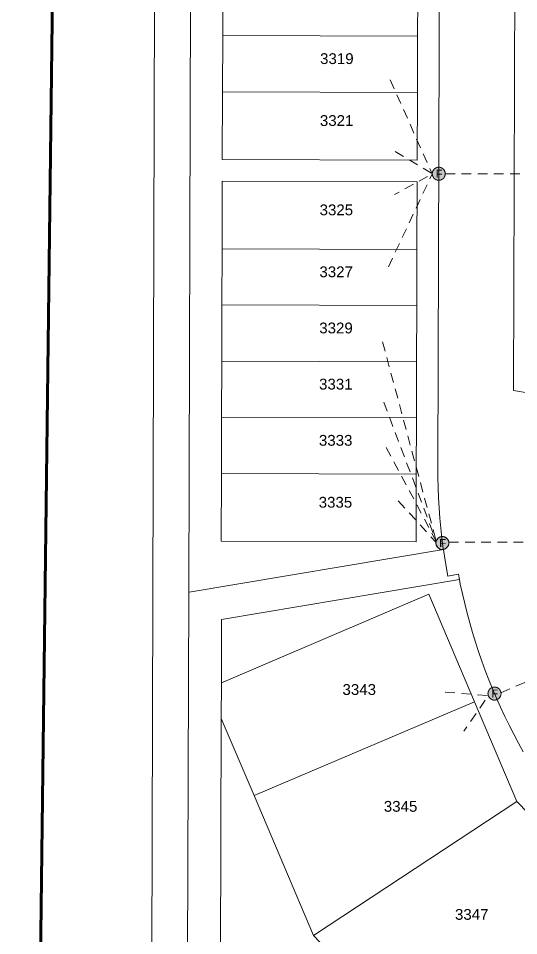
# Model space of a CAD drawing. Header units: feet. Extents: x 865220 to 2774701, y -2240498 to 961524.
# Drawn here: x 2765826.3 to 2766058.1, y 956555.3 to 956979.8 of the extents above; entities that cross this region are included whole.
import ezdxf
from ezdxf.lldxf.tags import DXFTag

# ---------------------------------------------------------------- set-up
doc = ezdxf.new("R2010")
doc.units = ezdxf.units.FT
doc.header["$LTSCALE"] = 0.015
doc.header["$MEASUREMENT"] = 0
doc.linetypes.add('DASHED', pattern=[5, 3, -2])
for name, color, linetype, lineweight in [('DROP BURIED', 7, 'DASHED', 5), ('Parcels', 7, 'Continuous', 0), ('PROP_TEL', 6, 'Continuous', 5), ('Route_3_PSAs', 1, 'Continuous', 100), ('RUNNING LINE (UNDERGROUND)', 10, 'Continuous', 40), ('TAIL', 1, 'MST', 5)]:
    doc.layers.add(name, color=color, linetype=linetype, lineweight=lineweight)
doc.layers.add('Scott County Addresses', color=7, linetype='Continuous')
doc.styles.add('Dimensions 100', font='arial.ttf')
doc.styles.add('Line', font='txt.shx', dxfattribs={"height": 3})
tags = doc.linetypes.add('MST', pattern='A,5,-5,5,-5,["TAIL",Line,S=1.5,R=0,X=0,Y=-1.5],-20', length=40).pattern_tags.tags
tags[10] = DXFTag(74, 10)

# ---------------------------------------------------------------- blocks, each defined once
blk = doc.blocks.new('ACMAP_ANN_TEMPLATE_Scott County Address')
at = {"layer": 'Scott County Addresses', "style": 'Dimensions 100'}
blk.add_attdef('ScottCountyAddress', (0, 0), '', height=50, dxfattribs=at)
blk = doc.blocks.new('Proposed FlowerPot')
at = {"lineweight": 5, "ltscale": 100, "true_color": 0xffffff}
h = blk.add_hatch(color=7, dxfattribs=at)
h.dxf.hatch_style = 1
h.paths.add_polyline_path([(-0.0604, 0, 0.414214), (0, -0.0604, 0.414214), (0.0604, 0, 0.414214), (0, 0.0604, 0.414214)])
at = {"lineweight": 5, "ltscale": 100}
blk.add_circle((0, 0), 0.0604, dxfattribs=at)
at = {"layer": 'RUNNING LINE (UNDERGROUND)', "color": 6, "lineweight": 5, "const_width": 0.00907, "flags": 128}
blk.add_lwpolyline([(-0.0604, 0, -0.414214), (0, 0.0604, -0.414214), (0.0604, 0, -0.414214), (0, -0.0604, -0.414214), (-0.0604, 0)], format="xyb", dxfattribs=at)
at = {"color": 18, "linetype": 'ByBlock', "lineweight": 5, "ltscale": 100, "true_color": 0x000000, "style": 'Dimensions 100'}
blk.add_text('F', height=0.0744, dxfattribs=at).set_placement((-0.029, -0.0374))

msp = doc.modelspace()

# ---------------------------------------------------------------- linework, layer by layer
at = {"layer": 'DROP BURIED', "lineweight": 5, "ltscale": 100, "flags": 128}
for points in [[(2765998.53, 956951.35), (2766018.07, 956907.91)], [(2766000.95, 956918.25), (2766018.07, 956907.91), (2766000.55, 956898.26)], [(2765997.75, 956864.82), (2766018.07, 956907.91)], [(2766024.11, 956907.91), (2766079.09, 956907.74)], [(2765995.02, 956830.15), (2766019.86, 956737.9)], [(2765995.58, 956802.22), (2766019.71, 956738.46)], [(2765996.74, 956781.21), (2766019.86, 956737.9)], [(2766002.3, 956756.54), (2766019.76, 956737.42)], [(2766025.75, 956737.42), (2766078.55, 956737.31)], [(2766049.9, 956667.73), (2766095.85, 956687.67)], [(2766024.11, 956667.99), (2766044.04, 956666.38), (2766032.68, 956649.92)]]:
    msp.add_lwpolyline(points, dxfattribs=at)
at = {"layer": 'Parcels', "lineweight": 5}
for p, q in [((2765890.16, 957246.79), (2765887.81, 956437.52)), ((2765906.94, 957246.49), (2765905.24, 956714.28)), ((2765920.96, 956971.83), (2765921.04, 956997.83)), ((2766011.29, 956971.55), (2766011.37, 956997.55)), ((2765920.96, 956971.83), (2765920.88, 956945.83)), ((2765920.88, 956945.83), (2765920.96, 956971.83)), ((2766011.29, 956971.55), (2765920.96, 956971.83)), ((2766011.21, 956945.55), (2766011.29, 956971.55)), ((2766011.29, 956971.55), (2766011.21, 956945.55)), ((2766011.29, 956971.55), (2766011.29, 956971.55)), ((2765920.79, 956914.5), (2765920.88, 956945.83)), ((2765920.88, 956945.83), (2766011.21, 956945.55)), ((2766011.11, 956914.22), (2766011.21, 956945.55)), ((2766011.21, 956945.55), (2766011.21, 956945.55)), ((2766011.11, 956914.22), (2765920.79, 956914.5)), ((2765920.76, 956904.5), (2765920.66, 956873.17)), ((2766011.08, 956904.22), (2765920.76, 956904.5)), ((2766010.98, 956872.89), (2766011.08, 956904.22)), ((2765920.66, 956873.17), (2765920.58, 956847.18)), ((2765920.58, 956847.18), (2765920.66, 956873.17)), ((2765920.66, 956873.17), (2766010.98, 956872.89)), ((2765920.66, 956873.17), (2765920.66, 956873.17)), ((2766010.9, 956846.9), (2766010.98, 956872.89)), ((2766010.98, 956872.89), (2766010.9, 956846.9)), ((2766010.98, 956872.89), (2766010.98, 956872.89)), ((2765920.58, 956847.18), (2765920.5, 956821.18)), ((2765920.5, 956821.18), (2765920.58, 956847.18)), ((2765920.58, 956847.18), (2766010.9, 956846.9)), ((2766010.9, 956846.9), (2766010.82, 956820.9)), ((2766010.9, 956846.9), (2766010.9, 956846.9)), ((2765920.42, 956795.18), (2765920.5, 956821.18)), ((2766010.82, 956820.9), (2765920.5, 956821.18)), ((2766010.74, 956794.9), (2766010.82, 956820.9)), ((2766010.82, 956820.9), (2766010.74, 956794.9)), ((2766010.82, 956820.9), (2766010.82, 956820.9)), ((2765920.42, 956795.18), (2765920.34, 956769.19)), ((2765920.42, 956795.18), (2766010.74, 956794.9)), ((2766010.74, 956794.9), (2765920.42, 956795.18)), ((2766010.66, 956768.91), (2766010.74, 956794.9)), ((2766010.74, 956794.9), (2766010.74, 956794.9)), ((2765920.34, 956769.19), (2765920.24, 956737.85)), ((2765920.24, 956737.85), (2765920.34, 956769.19)), ((2766010.66, 956768.91), (2765920.34, 956769.19)), ((2766010.56, 956737.58), (2766010.66, 956768.91)), ((2766010.66, 956768.91), (2766010.66, 956768.91)), ((2766020.69, 956767.38), (2766020.67, 956772.09)), ((2766020.8, 956762.67), (2766020.69, 956767.38)), ((2766020.99, 956757.96), (2766020.8, 956762.67)), ((2766021.27, 956753.26), (2766020.99, 956757.96)), ((2766021.62, 956748.56), (2766021.27, 956753.26)), ((2766022.06, 956743.87), (2766021.62, 956748.56)), ((2766022.58, 956739.19), (2766022.06, 956743.87)), ((2766023.18, 956734.51), (2766022.58, 956739.19)), ((2766010.56, 956737.58), (2765920.24, 956737.85)), ((2766023.25, 956734.05), (2765905.5, 956714.32)), ((2766023.25, 956734.05), (2766023.18, 956734.51)), ((2766023.86, 956729.85), (2766023.25, 956734.05)), ((2766025.27, 956721.62), (2766023.86, 956729.85)), ((2766030.18, 956722.54), (2766025.27, 956721.62)), ((2766030.66, 956720.09), (2766030.18, 956722.54)), ((2766030.66, 956720.09), (2765920.46, 956701.62)), ((2766031.07, 956718), (2766030.66, 956720.09)), ((2766030.66, 956720.09), (2766030.66, 956720.09)), ((2766032.04, 956713.48), (2766031.07, 956718)), ((2765905.24, 956714.28), (2765904.37, 956427.96)), ((2765905.24, 956714.28), (2765905.5, 956714.32)), ((2765905.5, 956714.32), (2765905.24, 956714.28)), ((2766033.09, 956708.98), (2766032.04, 956713.48)), ((2765920.37, 956672.38), (2766016.48, 956713.28)), ((2766037.62, 956663.59), (2766016.48, 956713.28)), ((2766016.48, 956713.28), (2766037.62, 956663.59)), ((2766034.22, 956704.49), (2766033.09, 956708.98)), ((2765920.37, 956672.38), (2765920.46, 956701.62)), ((2766035.42, 956700.03), (2766034.22, 956704.49)), ((2766036.7, 956695.58), (2766035.42, 956700.03)), ((2766038.06, 956691.16), (2766036.7, 956695.58)), ((2766039.5, 956686.77), (2766038.06, 956691.16)), ((2766041.01, 956682.4), (2766039.5, 956686.77)), ((2766042.6, 956678.06), (2766041.01, 956682.4)), ((2766044.26, 956673.74), (2766042.6, 956678.06)), ((2765920.37, 956672.38), (2765920.32, 956655.8)), ((2766046, 956669.46), (2766044.26, 956673.74)), ((2766047.82, 956665.2), (2766046, 956669.46)), ((2765935.5, 956620.13), (2766037.62, 956663.59)), ((2766037.62, 956663.59), (2765935.5, 956620.13)), ((2766037.62, 956663.59), (2766037.62, 956663.59)), ((2766037.62, 956663.59), (2766057.27, 956617.41)), ((2766049.7, 956660.98), (2766047.82, 956665.2)), ((2766051.67, 956656.79), (2766049.7, 956660.98)), ((2765919.61, 956426.81), (2765920.32, 956655.8)), ((2765935.5, 956620.13), (2765920.32, 956655.8)), ((2766053.7, 956652.64), (2766051.67, 956656.79)), ((2766055.81, 956648.52), (2766053.7, 956652.64)), ((2766057.98, 956644.44), (2766055.81, 956648.52)), ((2766060.23, 956640.4), (2766057.98, 956644.44)), ((2765963.08, 956555.31), (2765935.5, 956620.13)), ((2765935.5, 956620.13), (2765935.5, 956620.13)), ((2765963.08, 956555.31), (2766057.27, 956617.41)), ((2766057.27, 956617.41), (2766057.27, 956617.41)), ((2766057.27, 956617.41), (2766091.97, 956581.15)), ((2765963.08, 956555.31), (2766011.78, 956504.42))]:
    msp.add_line(p, q, dxfattribs=at)
msp.add_lwpolyline([(2766020.67, 956772.09), (2766022.03, 957212.31)], dxfattribs=at)
at = {"layer": 'Route_3_PSAs', "ltscale": 50, "flags": 128}
msp.add_lwpolyline([(2765847.87, 957447.67), (2768617.23, 957421.73), (2768600.14, 956806.71), (2768477.79, 956145.17), (2768507.84, 955585.08), (2769992.35, 955585.08), (2769862.15, 953817.73), (2766205.47, 950780.91), (2765276.3, 950776.5), (2764380.6, 951883.97), (2763720.61, 951883.97), (2763786.15, 954650.6), (2764381.09, 954801.47), (2766461.24, 954801.47), (2766410.22, 955994.14), (2765829.65, 956000.33), (2765847.87, 957447.67)], dxfattribs=at)
at = {"layer": 'TAIL', "lineweight": 5, "ltscale": 100, "flags": 128}
msp.add_lwpolyline([(2766026.84, 957187.82), (2766056.95, 957187.82), (2766055.77, 956807.62), (2766072.53, 956804.76)], dxfattribs=at)

# ---------------------------------------------------------------- block references
at = {"layer": 'PROP_TEL', "lineweight": 5, "xscale": 50, "yscale": 50, "zscale": 50}
for p in [(2766021.09, 956907.91), (2766022.75, 956737.01), (2766046.91, 956667.33)]:
    msp.add_blockref('Proposed FlowerPot', p, dxfattribs=at)
at = {"layer": 'Scott County Addresses', "lineweight": 5, "xscale": 0.1, "yscale": 0.1, "zscale": 0.1}
for p, values in [((2765966.09, 956958.69), {'ScottCountyAddress': '3319'}), ((2765966, 956930.03), {'ScottCountyAddress': '3321'}), ((2765965.87, 956888.7), {'ScottCountyAddress': '3325'}), ((2765965.78, 956860.03), {'ScottCountyAddress': '3327'}), ((2765965.7, 956834.04), {'ScottCountyAddress': '3329'}), ((2765965.62, 956808.04), {'ScottCountyAddress': '3331'}), ((2765965.54, 956782.04), {'ScottCountyAddress': '3333'}), ((2765965.45, 956753.38), {'ScottCountyAddress': '3335'}), ((2765976.47, 956666.71), {'ScottCountyAddress': '3343'}), ((2765995.62, 956612.64), {'ScottCountyAddress': '3345'}), ((2766028.59, 956562.63), {'ScottCountyAddress': '3347'})]:
    msp.add_blockref('ACMAP_ANN_TEMPLATE_Scott County Address', p, dxfattribs=at).add_auto_attribs(values)

doc.saveas('drawing.dxf')
